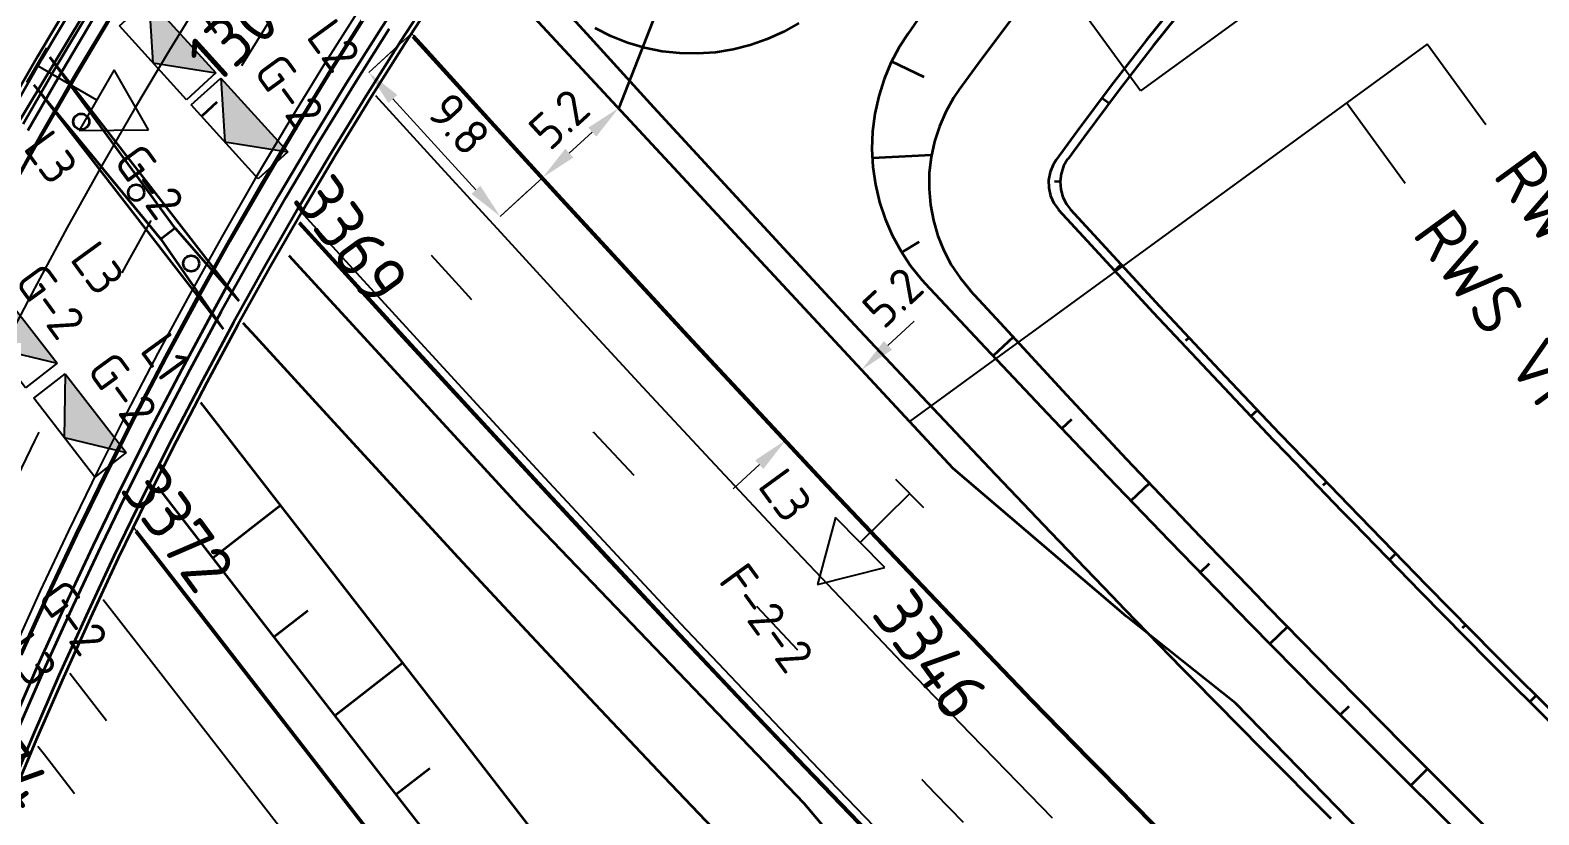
# Model space of a CAD drawing. Header units: metres. Extents: x 134219 to 139080, y 438661 to 444352.
# Drawn here: x 135269.3 to 135345, y 443355.6 to 443395 of the extents above; entities that cross this region are included whole.
import ezdxf
from ezdxf.enums import TextEntityAlignment as Align

# ---------------------------------------------------------------- set-up
doc = ezdxf.new("R2010")
doc.units = ezdxf.units.M
doc.linetypes.add('13strp', pattern=[4, 1, -3])
doc.linetypes.add('39strp', pattern=[12, 3, -9])
doc.layers.get('DEFPOINTS').update_dxf_attribs({"color": 193})
for name, color, linetype, lineweight in [('N-WE-KL-ET_LS_OV_ARMATUUR-S', 7, 'Continuous', 25), ('N-WE-KL-ET_LS_OV_ARMATUUR-T18', 1, 'Continuous', 25), ('N-WE-KL-ET_LS_OV_KABEL-G', 10, 'KL-LS-OV-N', 35), ('N-WE-KL-ET_LS_OV_KABEL-M', 7, 'Continuous', 18), ('N-WE-KL-ET_LS_OV_KABEL-T25', 7, 'Continuous', 25), ('Utd-geleiderail-nw', 8, 'glm a2ee v014$0$f2m40080', 35), ('Utd-ondergr-nw', 8, '13strp', 35)]:
    doc.layers.add(name, color=color, linetype=linetype, lineweight=lineweight)
doc.layers.add('N-WE-KL-ET_LS_OV_ARMATUUR-T25', color=2, linetype='Continuous')
doc.layers.add('Utd-weg-nw', color=8, linetype='Continuous')
doc.styles.add('alm a2ee v011$0$rtw_iso', font='NLCS-ISO.ttf')
doc.styles.add('ISO18', font='NLCS-ISO.ttf')
doc.styles.add('ISO25', font='NLCS-ISO.ttf')
doc.styles.add('NLCS-ISO', font='NLCS-ISO.ttf')
doc.styles.add('NLCS_18', font='NLCS-ISO.ttf', dxfattribs={"height": 1.8})
doc.styles.add('NLCS_25', font='NLCS-ISO.ttf', dxfattribs={"height": 2.5})
doc.linetypes.add('glm a2ee v014$0$f2m40080', pattern='A,2,-1,[160,RTW.shx,S=0.5,R=0,X=0,Y=0],-1', length=4)
doc.linetypes.add('KL-LS-OV-N', pattern='A,4,-1,[103,NLCS.SHX,S=0.75,R=0,X=0,Y=0],-1,4,-1.5,["0V",Standard,S=1,R=0,X=0,Y=-0.5],-3', length=14.5)
doc.dimstyles.new('NLCS_t18_pijl_Dimension_l3_h1', dxfattribs={"dimtxt": 1.8, "dimasz": 1.8, "dimexe": 2, "dimexo": 2, "dimgap": 0.7, "dimtad": 1, "dimdec": 1, "dimzin": 0, "dimdsep": 46, "dimtxsty": 'NLCS_18', "dimcen": 2.5, "dimdle": 2, "dimclrd": 256, "dimclre": 256, "dimclrt": 256, "dimadec": 1, "dimazin": 0, "dimtfac": 1, "dimtdec": 1, "dimtofl": 0, "dimtmove": 1, "dimatfit": 0, "dimfxl": 0, "dimtolj": 1, "dimtzin": 0, "dimlwd": 18, "dimlwe": 18, "dimarcsym": 0})

# ---------------------------------------------------------------- blocks, each defined once
blk = doc.blocks.new('SKL-ET_OV_ARMATUUR_SPECIAAL_1x70W-SO (1)')
blk.add_hatch(color=256).paths.add_polyline_path([(-2.5, -2), (2.5, -2), (0, 0)])
for p, q in [((-2.5, 0), (-2.5, -2)), ((2.5, 0), (-2.5, 0)), ((-2.5, -2), (0, 0)), ((0, 0), (2.5, -2)), ((2.5, -2), (2.5, 0)), ((-2.5, -2), (2.5, -2))]:
    blk.add_line(p, q)
at = {"layer": 'N-WE-KL-ET_LS_OV_ARMATUUR-T18', "style": 'NLCS-ISO', "flags": 1}
for tag, p in [('TYPE_ARMATUUR', (0, -8.681)), ('VERMOGEN_LAMP', (0, -12.465)), ('SPIEGELSTAND', (0, -16.25)), ('POSITIE_ARMATUUR', (0, -20.034)), ('KABELAANSLUITNG', (0, -23.819)), ('VOEDINGSPUNT', (0, -31.388))]:
    blk.add_attdef(tag, p, '', height=1.8, dxfattribs=at)
at = {"layer": 'N-WE-KL-ET_LS_OV_ARMATUUR-T18', "style": 'NLCS-ISO'}
for tag, p in [('FASE-AANSLUITING', (0, -27.603)), ('GROEPSNUMMER', (0, -35.172))]:
    blk.add_attdef(tag, p, '', height=1.8, dxfattribs=at)
at = {"layer": 'N-WE-KL-ET_LS_OV_ARMATUUR-T25', "style": 'NLCS-ISO'}
for tag, p, height in [('MASTNUMMER', (0, 6.36), 2.5), ('TYPE_SYMBOOL', (0, 2.575), 2.25)]:
    blk.add_attdef(tag, p, '', height=height, dxfattribs=at)
blk = doc.blocks.new('SKL-ET_OV_ARMATUUR_HD_NATRIUM_1x250W-SO (3)')
for p, q in [((6.493, 0), (3.493, 1.757)), ((3.493, -1.757), (6.493, 0))]:
    blk.add_line(p, q)
for points in [[(3.493, 1.757), (3.493, -1.757)], [(0, 1), (0, -1)], [(3.493, 0), (0, 0)]]:
    blk.add_lwpolyline(points)
at = {"layer": 'N-WE-KL-ET_LS_OV_ARMATUUR-T18', "style": 'ISO18', "flags": 1}
for tag, p in [('TYPE_ARMATUUR', (3.075, -6.821)), ('VERMOGEN_LAMP', (3.075, -10.606)), ('SPIEGELSTAND', (3.075, -14.39)), ('HOOGTE_LICHTMAST', (3.075, -18.175)), ('UITLEGGERHOEK', (3.075, -21.959)), ('TYPE_LICHTMAST', (3.075, -25.744)), ('BOTSVRIENDELIJK', (3.075, -29.528)), ('POSITIE_LICHTMAST', (3.075, -33.313)), ('KABELAANSLUITNG', (3.075, -37.097)), ('VOEDINGSPUNT', (3.075, -44.666))]:
    blk.add_attdef(tag, p, '', height=1.8, dxfattribs=at)
at = {"layer": 'N-WE-KL-ET_LS_OV_ARMATUUR-T18', "style": 'ISO18'}
for tag, p in [('FASE-AANSLUITING_1', (3.075, -40.882)), ('GROEPSNUMMER', (3.075, -48.451))]:
    blk.add_attdef(tag, p, '', height=1.8, dxfattribs=at)
at = {"layer": 'N-WE-KL-ET_LS_OV_ARMATUUR-T25', "style": 'ISO25'}
for tag, p in [('MASTNUMMER', (3.075, 7.391)), ('TYPE_SYMBOOL', (3.075, 3.606))]:
    blk.add_attdef(tag, p, '', height=2.5, dxfattribs=at)
blk = doc.blocks.new('*D434')
at = {"layer": 'DEFPOINTS', "color": 0, "transparency": 16777216}
for p in [(135311.021, 443377.928), (135311.021, 443377.928), (135307.211, 443374.399)]:
    blk.add_point(p, dxfattribs=at)
at = {"layer": 'N-WE-KL-ET_LS_OV_KABEL-M', "linetype": 'Continuous', "lineweight": 18, "transparency": 16777216}
for p, q in [((135312.341, 443379.151), (135313.662, 443380.374)), ((135305.891, 443373.176), (135304.57, 443371.953))]:
    blk.add_line(p, q, dxfattribs=at)
at = {"layer": 'N-WE-KL-ET_LS_OV_KABEL-M', "lineweight": 18, "transparency": 16777216}
for p, q in [((135311.021, 443377.928), (135309.661, 443379.395)), ((135307.211, 443374.399), (135305.852, 443375.867))]:
    blk.add_line(p, q, dxfattribs=at)
at = {"layer": 'N-WE-KL-ET_LS_OV_KABEL-M', "transparency": 16777216}
for points in [[(135312.137, 443379.371), (135312.545, 443378.931), (135311.021, 443377.928)], [(135305.687, 443373.396), (135306.095, 443372.956), (135307.211, 443374.399)]]:
    blk.add_solid(points, dxfattribs=at)
at = {"layer": 'N-WE-KL-ET_LS_OV_KABEL-M', "transparency": 16777216, "insert": (135312.585, 443381.558), "char_height": 1.8, "attachment_point": 5, "rotation": 42.80922, "style": 'NLCS_18'}
blk.add_mtext('\\A1;5.2', dxfattribs=at)
blk = doc.blocks.new('*D397')
at = {"layer": 'DEFPOINTS', "color": 0, "transparency": 16777216}
for p in [(135298.841, 443391.059, 8.152), (135295.029, 443387.576, 8.152), (135295.029, 443387.576)]:
    blk.add_point(p, dxfattribs=at)
at = {"layer": 'N-WE-KL-ET_LS_OV_KABEL-M', "lineweight": 18, "transparency": 16777216}
for p, q in [((135298.135, 443391.832), (135297.492, 443392.535)), ((135294.323, 443388.349), (135293.68, 443389.052))]:
    blk.add_line(p, q, dxfattribs=at)
at = {"layer": 'N-WE-KL-ET_LS_OV_KABEL-M', "linetype": 'Continuous', "lineweight": 18, "transparency": 16777216}
blk.add_line((135297.512, 443389.845), (135296.358, 443388.79), dxfattribs=at)
at = {"layer": 'N-WE-KL-ET_LS_OV_KABEL-M', "transparency": 16777216}
for points in [[(135297.31, 443390.066), (135297.715, 443389.623), (135298.841, 443391.059)], [(135296.156, 443389.012), (135296.561, 443388.569), (135295.029, 443387.576)]]:
    blk.add_solid(points, dxfattribs=at)
at = {"layer": 'N-WE-KL-ET_LS_OV_KABEL-M', "transparency": 16777216, "insert": (135295.856, 443390.498), "char_height": 1.8, "attachment_point": 5, "rotation": 42.42097, "style": 'NLCS_18'}
blk.add_mtext('\\A1;5.2', dxfattribs=at)
blk = doc.blocks.new('*D398')
at = {"layer": 'DEFPOINTS', "color": 0, "transparency": 16777216}
for p in [(135286.296, 443392.838), (135292.891, 443385.622), (135292.891, 443385.622)]:
    blk.add_point(p, dxfattribs=at)
at = {"layer": 'N-WE-KL-ET_LS_OV_KABEL-M', "lineweight": 18, "transparency": 16777216}
for p, q in [((135286.296, 443392.838), (135287.773, 443394.187)), ((135292.891, 443385.622), (135294.367, 443386.971))]:
    blk.add_line(p, q, dxfattribs=at)
at = {"layer": 'N-WE-KL-ET_LS_OV_KABEL-M', "linetype": 'Continuous', "lineweight": 18, "transparency": 16777216}
blk.add_line((135287.511, 443391.509), (135291.677, 443386.95), dxfattribs=at)
at = {"layer": 'N-WE-KL-ET_LS_OV_KABEL-M', "transparency": 16777216}
for points in [[(135287.732, 443391.712), (135287.289, 443391.307), (135286.296, 443392.838)], [(135291.898, 443387.153), (135291.455, 443386.748), (135292.891, 443385.622)]]:
    blk.add_solid(points, dxfattribs=at)
at = {"layer": 'N-WE-KL-ET_LS_OV_KABEL-M', "transparency": 16777216, "insert": (135290.827, 443390.252), "char_height": 1.8, "attachment_point": 5, "rotation": 312.42097, "style": 'NLCS_18'}
blk.add_mtext('\\A1;9.8', dxfattribs=at)

msp = doc.modelspace()

# ---------------------------------------------------------------- linework, layer by layer
at = {"layer": 'N-WE-KL-ET_LS_OV_KABEL-G', "flags": 128}
msp.add_lwpolyline([(135533.092, 443210.04), (135533.535, 443210.759), (135534.343, 443212.229), (135533.528, 443212.567), (135528.772, 443203.137), (135525.989, 443204.277), (135479.738, 443235.112), (135473.517, 443239.231), (135463.956, 443246.918), (135443.327, 443261.303), (135429.709, 443270.851), (135415.459, 443281.65), (135402.01, 443292.438), (135387.865, 443304.349), (135376.424, 443314.545), (135366.623, 443323.695), (135358.679, 443331.247), (135352.874, 443337.283), (135339.952, 443350.762), (135329.776, 443361.208), (135324.303, 443365.552), (135315.614, 443372.982), (135275.562, 443416.107), (135273.401, 443419.458), (135270.331, 443419.034), (135260.539, 443429.783), (135245.69, 443445.653), (135226.755, 443465.817), (135208.161, 443486.076), (135184.337, 443511.159), (135171.106, 443525.502), (135145.778, 443551.185), (135137.552, 443561.265), (135111.823, 443587.421), (135096.517, 443601.573), (135096.581, 443601.642), (135094.961, 443603.186), (135072.155, 443625.469), (135049.888, 443646.392), (135049.859, 443646.372)], dxfattribs=at)
for points, elevation in [([(135529.9, 443571.875), (135523.79, 443568.374), (135513.946, 443562.397), (135500.618, 443554.834), (135497.127, 443552.893), (135485.442, 443546.346), (135476.713, 443541.44), (135465.438, 443534.876), (135455.272, 443529.64), (135450.451, 443527.984), (135439.153, 443522.461), (135433.339, 443519.575), (135415.868, 443511.311), (135400.803, 443504.549), (135389.184, 443499.078), (135377.101, 443493.401), (135361.318, 443485.239), (135349.162, 443477.672), (135342.125, 443472.758), (135333.617, 443466.603), (135324.792, 443459.256), (135322.366, 443457.346), (135310.064, 443446.127), (135304.584, 443440.292), (135302.487, 443438.14), (135300.612, 443436.914), (135300.632, 443436.922), (135300.606, 443436.747), (135297.969, 443433.343), (135287.537, 443419.258), (135283.531, 443413.488), (135275.252, 443401.159), (135268.552, 443390.028), (135261.769, 443377.032), (135253.948, 443359.543), (135249.283, 443346.731), (135245.327, 443333.985), (135239.582, 443308.498), (135238.411, 443302.213), (135237.077, 443299.825), (135235.322, 443288.355), (135234.738, 443284.025), (135234.363, 443271.554), (135234.551, 443258.583), (135234.553, 443258.608), (135234.172, 443256.929), (135234.544, 443246.911), (135234.533, 443246.867)], 7.177), ([(135312.654, 443425.347), (135312.841, 443425.409), (135313.119, 443424.776), (135307.392, 443418.902), (135303.2, 443411.342), (135302.698, 443400.934), (135298.841, 443391.059)], 8.152)]:
    msp.add_lwpolyline(points, dxfattribs=dict(at, elevation=elevation))
at = {"layer": 'N-WE-KL-ET_LS_OV_KABEL-M'}
for points in [[(135288.44, 443394.797), (135286.296, 443392.838)], [(135288.556, 443394.67), (135288.44, 443394.797)], [(135295.029, 443387.576), (135292.891, 443385.622)], [(135274.632, 443369.879), (135274.5, 443370.05)]]:
    msp.add_lwpolyline(points, dxfattribs=at)
at = {"layer": 'N-WE-KL-ET_LS_OV_KABEL-T25'}
for p, q in [((135325.009, 443391.91), (135306.51, 443417.311)), ((135341.742, 443404.096), (135325.009, 443391.91)), ((135339.389, 443394.252), (135313.423, 443375.341)), ((135342.332, 443390.211), (135339.389, 443394.252)), ((135338.291, 443387.267), (135335.347, 443391.309))]:
    msp.add_line(p, q, dxfattribs=at)
at = {"layer": 'Utd-geleiderail-nw', "linetype": 'Continuous', "flags": 128}
for points in [[(135272.494, 443396.264), (135270.711, 443393.267), (135268.97, 443390.246)], [(135287.328, 443395.016), (135285.562, 443392.226), (135283.834, 443389.411), (135282.145, 443386.572), (135280.496, 443383.711), (135278.887, 443380.826), (135277.319, 443377.92), (135275.79, 443374.992), (135274.303, 443372.043), (135272.856, 443369.074), (135271.451, 443366.085), (135270.088, 443363.077), (135268.767, 443360.05)], [(135282.294, 443383.666), (135293.966, 443370.954), (135308.119, 443356.198), (135316.38, 443346.429), (135326.847, 443333.24)]]:
    msp.add_lwpolyline(points, dxfattribs=at)
at = {"layer": 'Utd-ondergr-nw', "linetype": 'Continuous'}
for p, q in [((135270.312, 443393.612), (135279.788, 443381.393)), ((135276.583, 443385.037), (135270.312, 443393.612)), ((135269.501, 443392.21), (135279, 443379.962)), ((135269.501, 443392.21), (135275.871, 443384.485)), ((135276.583, 443385.037), (135275.871, 443384.485)), ((135276.583, 443385.037), (135279.788, 443381.393)), ((135275.871, 443384.485), (135279, 443379.962))]:
    msp.add_line(p, q, dxfattribs=at)
at = {"layer": 'Utd-ondergr-nw', "color": 7, "linetype": 'Continuous'}
msp.add_line((135277.961, 443390.684), (135278.701, 443391.357), dxfattribs=at)
at = {"layer": 'Utd-ondergr-nw', "linetype": 'Continuous', "flags": 128}
for points in [[(135288.189, 443420.726), (135283.283, 443414.041), (135281.253, 443411.193), (135279.262, 443408.317), (135277.311, 443405.413), (135275.401, 443402.482), (135273.532, 443399.525), (135271.704, 443396.543), (135269.918, 443393.535), (135268.173, 443390.503)], [(135290.404, 443420.431), (135289.033, 443418.661), (135286.938, 443415.892), (135284.881, 443413.094), (135282.864, 443410.267), (135280.885, 443407.413), (135278.947, 443404.532), (135277.049, 443401.624), (135275.192, 443398.691), (135273.375, 443395.731), (135271.6, 443392.747), (135269.866, 443389.738), (135268.175, 443386.705)], [(135290.453, 443420.38), (135289.088, 443418.618), (135286.994, 443415.85), (135284.938, 443413.053), (135282.921, 443410.227), (135280.943, 443407.374), (135279.006, 443404.494), (135277.108, 443401.587), (135275.251, 443398.653), (135273.435, 443395.695), (135271.66, 443392.711), (135269.927, 443389.703), (135268.236, 443386.672)], [(135289.189, 443419.943), (135288.402, 443418.932), (135286.303, 443416.154), (135284.243, 443413.347), (135283.318, 443412.049), (135282.222, 443410.512), (135280.241, 443407.649), (135278.299, 443404.759), (135276.398, 443401.842), (135274.538, 443398.899), (135272.718, 443395.93), (135270.941, 443392.937), (135269.204, 443389.919)], [(135346.505, 443417.786), (135344.431, 443415.8), (135342.384, 443413.786), (135340.364, 443411.746), (135338.38, 443409.671), (135336.425, 443407.569), (135334.5, 443405.441), (135332.603, 443403.287), (135330.736, 443401.108), (135328.899, 443398.905), (135327.281, 443396.925), (135327.084, 443396.683), (135325.292, 443394.443), (135323.532, 443392.179), (135321.814, 443389.881), (135320.776, 443388.46), (135320.62, 443388.208), (135320.473, 443387.837), (135320.402, 443387.444), (135320.41, 443387.045), (135320.498, 443386.655), (135320.661, 443386.291), (135320.894, 443385.966), (135320.919, 443385.938)], [(135346.812, 443417.456), (135344.742, 443415.475), (135342.699, 443413.466), (135340.684, 443411.43), (135338.704, 443409.359), (135336.754, 443407.261), (135334.833, 443405.138), (135332.94, 443402.989), (135331.077, 443400.815), (135329.244, 443398.617), (135327.63, 443396.641), (135327.434, 443396.399), (135325.645, 443394.164), (135323.889, 443391.905), (135322.175, 443389.612), (135321.358, 443388.496), (135321.351, 443388.486), (135321.151, 443388.14), (135321.025, 443387.761), (135320.976, 443387.365), (135321.007, 443386.966), (135321.116, 443386.582), (135321.3, 443386.228), (135321.499, 443385.97)], [(135284.479, 443416.132), (135281.056, 443411.331), (135279.063, 443408.452), (135277.111, 443405.545), (135275.199, 443402.612), (135273.328, 443399.652), (135271.498, 443396.667), (135269.71, 443393.656), (135267.964, 443390.621)], [(135297.976, 443412.541), (135297.616, 443412.072), (135295.611, 443409.423), (135293.644, 443406.746), (135291.713, 443404.042), (135289.821, 443401.312), (135287.967, 443398.555), (135286.151, 443395.773), (135284.374, 443392.966), (135282.636, 443390.135), (135280.937, 443387.28), (135279.279, 443384.401), (135277.66, 443381.5), (135276.082, 443378.576), (135274.545, 443375.631), (135273.049, 443372.665), (135271.594, 443369.678), (135270.18, 443366.672), (135268.809, 443363.646)], [(135298.025, 443412.49), (135297.671, 443412.03), (135295.667, 443409.381), (135293.7, 443406.705), (135291.771, 443404.002), (135289.879, 443401.272), (135288.025, 443398.517), (135286.21, 443395.735), (135284.433, 443392.929), (135282.696, 443390.099), (135280.998, 443387.244), (135279.339, 443384.367), (135277.721, 443381.466), (135276.144, 443378.544), (135274.607, 443375.599), (135273.111, 443372.634), (135271.657, 443369.648), (135270.244, 443366.643), (135268.873, 443363.618)], [(135296.648, 443409.088), (135294.388, 443406.009), (135293.513, 443404.782), (135292.468, 443403.315), (135290.585, 443400.596), (135288.741, 443397.85), (135286.935, 443395.078), (135285.167, 443392.283), (135283.439, 443389.462), (135281.749, 443386.618), (135280.1, 443383.751), (135279.189, 443382.116), (135278.49, 443380.861), (135276.921, 443377.949), (135275.393, 443375.016), (135273.905, 443372.062), (135272.458, 443369.087), (135271.053, 443366.092), (135269.69, 443363.079), (135268.368, 443360.046)], [(135294.3, 443403.862), (135293.429, 443402.64), (135291.556, 443399.934), (135289.721, 443397.201), (135287.923, 443394.444), (135286.165, 443391.662), (135284.445, 443388.855), (135282.764, 443386.025), (135281.122, 443383.172), (135279.521, 443380.297), (135277.959, 443377.399), (135276.438, 443374.48), (135274.958, 443371.54), (135273.518, 443368.58), (135272.12, 443365.6), (135270.764, 443362.602), (135269.449, 443359.584), (135268.176, 443356.549)], [(135294.496, 443403.722), (135293.626, 443402.502), (135291.754, 443399.798), (135289.921, 443397.069), (135288.125, 443394.314), (135286.368, 443391.535), (135284.65, 443388.731), (135282.971, 443385.904), (135281.331, 443383.054), (135279.731, 443380.181), (135278.171, 443377.287), (135276.652, 443374.371), (135275.173, 443371.434), (135273.735, 443368.477), (135272.338, 443365.5), (135270.983, 443362.504), (135269.669, 443359.49), (135268.398, 443356.458)], [(135334.568, 443355.418), (135331.104, 443358.892), (135327.66, 443362.385), (135327.097, 443362.96), (135324.236, 443365.898), (135323.581, 443366.574), (135320.504, 443369.773), (135317.436, 443372.991), (135314.054, 443376.572), (135310.682, 443380.173), (135307.317, 443383.794), (135303.958, 443387.431), (135300.603, 443391.084), (135297.25, 443394.75), (135295.16, 443397.042), (135293.897, 443398.428), (135292.25, 443400.24)], [(135313.994, 443395.713), (135313.348, 443394.795), (135312.911, 443394.113), (135312.494, 443393.322), (135312.149, 443392.497), (135311.879, 443391.645), (135311.687, 443390.771), (135311.573, 443389.885), (135311.539, 443388.991), (135311.585, 443388.098), (135311.711, 443387.213), (135311.915, 443386.342), (135312.196, 443385.494), (135312.552, 443384.673), (135312.98, 443383.888), (135313.476, 443383.144), (135314.036, 443382.448), (135314.232, 443382.232)], [(135318.772, 443395.832), (135317.005, 443393.468), (135315.917, 443391.981), (135315.634, 443391.562), (135315.241, 443390.866), (135314.92, 443390.134), (135314.673, 443389.373), (135314.503, 443388.592), (135314.412, 443387.797), (135314.401, 443386.997), (135314.47, 443386.201), (135314.618, 443385.415), (135314.844, 443384.648), (135315.145, 443383.907), (135315.519, 443383.2), (135315.961, 443382.534), (135316.468, 443381.915), (135316.488, 443381.893)], [(135307.874, 443395.311), (135307.096, 443394.869), (135306.282, 443394.499), (135305.439, 443394.203), (135304.572, 443393.983), (135303.689, 443393.842), (135302.797, 443393.78), (135301.903, 443393.798), (135301.014, 443393.896), (135300.138, 443394.073), (135299.281, 443394.327), (135298.45, 443394.657), (135297.651, 443395.06)], [(135326.453, 443354.28), (135322.982, 443357.8), (135322.415, 443358.379), (135319.532, 443361.34), (135318.873, 443362.021), (135315.773, 443365.243), (135312.685, 443368.483), (135309.283, 443372.085), (135305.892, 443375.705), (135302.512, 443379.342), (135299.139, 443382.994), (135295.773, 443386.659), (135292.412, 443390.334), (135289.053, 443394.019), (135288.517, 443394.609)], [(135326.503, 443354.329), (135323.032, 443357.849), (135322.465, 443358.428), (135319.582, 443361.388), (135318.923, 443362.07), (135315.823, 443365.291), (135312.736, 443368.531), (135309.334, 443372.133), (135305.943, 443375.753), (135302.563, 443379.39), (135299.191, 443383.042), (135295.825, 443386.706), (135292.464, 443390.381), (135289.105, 443394.066), (135288.556, 443394.67)], [(135314.165, 443392.599), (135312.527, 443393.386)], [(135323.076, 443391.568), (135323.435, 443391.297)], [(135314.525, 443388.691), (135311.563, 443388.536)], [(135320.69, 443387.39), (135320.977, 443387.372)], [(135352.807, 443353.138), (135349.34, 443356.519), (135345.895, 443359.921), (135342.47, 443363.344), (135339.066, 443366.787), (135335.684, 443370.251), (135335.131, 443370.821), (135332.323, 443373.736), (135331.681, 443374.406), (135328.663, 443377.585), (135325.659, 443380.793), (135322.351, 443384.373), (135320.919, 443385.938)], [(135353.119, 443353.462), (135349.654, 443356.841), (135346.211, 443360.241), (135342.788, 443363.662), (135339.386, 443367.104), (135336.005, 443370.566), (135335.453, 443371.136), (135332.646, 443374.049), (135332.004, 443374.719), (135328.988, 443377.896), (135325.985, 443381.103), (135322.679, 443384.682), (135321.499, 443385.97)], [(135311.31, 443354.708), (135308.174, 443357.967), (135305.054, 443361.242), (135301.619, 443364.878), (135298.199, 443368.53), (135294.794, 443372.193), (135291.401, 443375.868), (135288.017, 443379.551), (135284.642, 443383.242), (135282.806, 443385.257)], [(135311.361, 443354.756), (135308.225, 443358.016), (135305.104, 443361.29), (135301.67, 443364.926), (135298.251, 443368.577), (135294.845, 443372.241), (135291.452, 443375.915), (135288.069, 443379.599), (135284.694, 443383.289), (135282.843, 443385.32)], [(135313.901, 443384.351), (135313.029, 443383.814)], [(135323.708, 443382.905), (135324.038, 443383.21)], [(135340.86, 443354.813), (135337.392, 443358.251), (135333.944, 443361.708), (135330.516, 443365.185), (135329.956, 443365.758), (135327.108, 443368.682), (135326.457, 443369.355), (135323.393, 443372.539), (135320.338, 443375.744), (135316.968, 443379.312), (135314.232, 443382.232)], [(135345.153, 443352.222), (135341.683, 443355.648), (135338.234, 443359.095), (135334.806, 443362.562), (135331.399, 443366.051), (135330.842, 443366.625), (135328.014, 443369.56), (135327.367, 443370.235), (135324.329, 443373.435), (135321.307, 443376.663), (135317.98, 443380.263), (135316.488, 443381.893)], [(135304.252, 443354.212), (135301.115, 443357.504), (135297.663, 443361.159), (135294.229, 443364.826), (135290.81, 443368.503), (135287.406, 443372.19), (135284.014, 443375.883), (135280.632, 443379.581), (135279.999, 443380.275)], [(135318.629, 443379.561), (135317.615, 443378.627)], [(135327.277, 443379.394), (135327.442, 443379.548)], [(135277.863, 443376.287), (135283.462, 443369.067), (135289.591, 443361.165), (135295.719, 443353.263), (135301.847, 443345.361), (135307.976, 443337.459), (135314.104, 443329.557), (135320.233, 443321.654), (135326.361, 443313.752), (135332.489, 443305.85), (135338.618, 443297.948), (135344.746, 443290.046), (135350.875, 443282.144), (135357.003, 443274.242), (135363.131, 443266.34), (135369.26, 443258.438), (135375.388, 443250.536)], [(135330.547, 443375.601), (135330.873, 443375.911)], [(135321.543, 443375.441), (135321.058, 443374.989)], [(135325.453, 443372.251), (135324.521, 443371.367)], [(135334.169, 443372.144), (135334.331, 443372.3)], [(135275.703, 443372.056), (135280.064, 443366.432), (135286.193, 443358.53), (135292.321, 443350.628), (135298.45, 443342.726), (135304.578, 443334.823), (135310.706, 443326.921), (135316.835, 443319.019), (135322.963, 443311.117), (135329.092, 443303.215), (135335.22, 443295.313), (135341.348, 443287.411), (135347.477, 443279.509), (135353.605, 443271.607), (135359.734, 443263.705), (135365.862, 443255.803), (135371.99, 443247.901)], [(135281.872, 443371.118), (135278.474, 443368.482)], [(135274.632, 443369.879), (135278.342, 443365.096), (135284.47, 443357.194), (135290.599, 443349.292), (135296.727, 443341.39), (135302.855, 443333.487), (135308.984, 443325.585), (135315.112, 443317.683), (135321.241, 443309.781), (135327.369, 443301.879), (135333.497, 443293.977), (135339.626, 443286.075), (135345.754, 443278.173), (135351.883, 443270.271), (135358.011, 443262.369), (135364.139, 443254.467)], [(135274.598, 443369.809), (135278.286, 443365.053), (135284.415, 443357.151), (135290.543, 443349.249), (135296.672, 443341.347), (135302.8, 443333.445), (135308.928, 443325.542), (135315.057, 443317.64), (135321.185, 443309.738), (135327.314, 443301.836), (135333.442, 443293.934), (135339.57, 443286.032), (135345.699, 443278.13), (135351.827, 443270.228), (135357.956, 443262.326), (135364.084, 443254.424)], [(135337.493, 443368.399), (135337.815, 443368.713)], [(135328.454, 443368.2), (135328.001, 443367.765)], [(135283.237, 443365.849), (135281.538, 443364.531)], [(135332.384, 443365.043), (135331.503, 443364.185)], [(135341.16, 443364.989), (135341.32, 443365.147)], [(135288, 443363.216), (135284.602, 443360.58)], [(135344.529, 443361.285), (135344.847, 443361.604)], [(135335.454, 443361.048), (135335.025, 443360.625)], [(135289.366, 443357.947), (135287.667, 443356.629)], [(135339.406, 443357.923), (135338.568, 443357.086)]]:
    msp.add_lwpolyline(points, dxfattribs=at)
at = {"layer": 'Utd-ondergr-nw', "linetype": 'Continuous'}
for centre in [(135271.877, 443390.37), (135274.635, 443386.814), (135277.393, 443383.258)]:
    msp.add_circle(centre, 0.4, dxfattribs=at)
at = {"layer": 'Utd-weg-nw', "linetype": 'Continuous', "flags": 128}
for points in [[(135292.798, 443417.939), (135291.746, 443416.578), (135289.679, 443413.847), (135287.651, 443411.087), (135285.661, 443408.3), (135283.71, 443405.485), (135281.798, 443402.643), (135279.926, 443399.775), (135278.094, 443396.881), (135276.302, 443393.962), (135274.551, 443391.019), (135272.841, 443388.051), (135271.173, 443385.06), (135269.546, 443382.046), (135267.961, 443379.01)], [(135297.696, 443412.833), (135297.298, 443412.316), (135295.291, 443409.662), (135293.32, 443406.981), (135291.386, 443404.272), (135289.491, 443401.537), (135287.633, 443398.776), (135285.814, 443395.99), (135284.034, 443393.178), (135282.293, 443390.342), (135280.592, 443387.482), (135278.931, 443384.599), (135277.309, 443381.692), (135275.729, 443378.764), (135274.189, 443375.814), (135272.69, 443372.843), (135271.233, 443369.851), (135269.817, 443366.84), (135268.443, 443363.809)], [(135320.59, 443355.455), (135320.021, 443356.037), (135317.127, 443359.008), (135316.465, 443359.692), (135313.353, 443362.926), (135310.255, 443366.177), (135306.842, 443369.79), (135303.442, 443373.42), (135300.054, 443377.066), (135296.675, 443380.725), (135293.304, 443384.395), (135289.938, 443388.076), (135286.66, 443391.672)], [(135311.648, 443355.035), (135308.514, 443358.292), (135305.394, 443361.565), (135301.961, 443365.2), (135298.543, 443368.85), (135295.139, 443372.513), (135291.746, 443376.186), (135288.364, 443379.869), (135284.989, 443383.559), (135283.053, 443385.683)], [(135272.987, 443366.42), (135275.639, 443363), (135281.768, 443355.098), (135287.896, 443347.196), (135294.024, 443339.294), (135300.153, 443331.392), (135306.281, 443323.489), (135312.41, 443315.587), (135318.538, 443307.685), (135324.666, 443299.783), (135330.795, 443291.881), (135336.923, 443283.979), (135343.052, 443276.077), (135349.18, 443268.175), (135355.308, 443260.273), (135361.437, 443252.371)]]:
    msp.add_lwpolyline(points, dxfattribs=at)
at = {"layer": 'Utd-weg-nw', "linetype": '39strp', "flags": 128}
for points in [[(135295.247, 443415.387), (135294.522, 443414.447), (135292.485, 443411.755), (135290.485, 443409.034), (135288.524, 443406.286), (135286.6, 443403.511), (135284.716, 443400.71), (135282.87, 443397.882), (135281.064, 443395.03), (135279.298, 443392.152), (135277.572, 443389.25), (135275.886, 443386.325), (135274.241, 443383.376), (135272.637, 443380.405), (135271.075, 443377.412), (135269.554, 443374.397), (135268.076, 443371.362), (135266.639, 443368.306), (135265.246, 443365.231), (135263.895, 443362.137), (135262.587, 443359.024), (135261.323, 443355.893), (135260.102, 443352.745), (135258.925, 443349.581), (135257.792, 443346.4), (135256.714, 443343.236), (135256.703, 443343.204), (135255.659, 443339.993), (135254.66, 443336.768), (135253.705, 443333.53), (135252.795, 443330.278), (135251.931, 443327.014), (135251.112, 443323.739), (135250.339, 443320.452), (135249.612, 443317.155), (135248.93, 443313.848), (135248.294, 443310.532), (135247.705, 443307.208), (135247.161, 443303.875), (135246.854, 443301.845), (135246.664, 443300.536), (135246.214, 443297.19), (135245.913, 443294.732)], [(135483.752, 443219.701), (135480.706, 443221.78), (135476.572, 443224.596), (135472.955, 443227.058), (135468.305, 443230.223), (135460.051, 443235.855), (135451.82, 443241.51), (135443.626, 443247.204), (135439.545, 443250.072), (135435.479, 443252.956), (135431.68, 443255.676), (135431.271, 443255.97), (135427.896, 443258.414), (135427.392, 443258.78), (135423.374, 443261.725), (135419.373, 443264.693), (135415.39, 443267.683), (135411.423, 443270.697), (135407.473, 443273.733), (135403.541, 443276.791), (135399.627, 443279.872), (135395.73, 443282.975), (135391.851, 443286.1), (135387.99, 443289.248), (135384.147, 443292.417), (135380.322, 443295.608), (135376.515, 443298.822), (135372.727, 443302.056), (135368.957, 443305.313), (135365.207, 443308.591), (135365.075, 443308.706), (135361.474, 443311.89), (135357.761, 443315.211), (135354.067, 443318.552), (135350.392, 443321.915), (135346.736, 443325.299), (135343.1, 443328.704), (135339.483, 443332.129), (135335.886, 443335.575), (135332.308, 443339.041), (135328.75, 443342.528), (135325.213, 443346.035), (135321.695, 443349.562), (135318.198, 443353.11), (135317.626, 443353.694), (135314.721, 443356.677), (135314.056, 443357.363), (135310.933, 443360.609), (135307.825, 443363.871), (135304.402, 443367.495), (135300.993, 443371.135), (135297.596, 443374.789), (135294.211, 443378.456), (135290.834, 443382.132), (135287.464, 443385.817), (135284.838, 443388.697)], [(135271.301, 443362.719), (135272.795, 443360.794), (135278.923, 443352.892), (135285.051, 443344.989), (135291.18, 443337.087), (135297.308, 443329.185), (135303.436, 443321.283), (135309.565, 443313.381), (135315.693, 443305.479), (135321.822, 443297.577), (135327.95, 443289.675), (135334.078, 443281.773), (135340.207, 443273.871), (135346.335, 443265.969), (135352.464, 443258.067), (135358.592, 443250.165), (135364.72, 443242.262), (135370.849, 443234.36), (135376.977, 443226.458), (135383.106, 443218.556), (135389.234, 443210.654), (135395.362, 443202.752), (135401.491, 443194.85), (135407.619, 443186.948), (135413.748, 443179.046), (135419.876, 443171.144), (135426.004, 443163.242), (135432.133, 443155.34), (135438.261, 443147.438), (135439.693, 443145.591)], [(135269.709, 443359.06), (135270.029, 443358.649), (135276.157, 443350.747), (135282.286, 443342.845), (135288.414, 443334.942), (135294.542, 443327.04), (135300.671, 443319.138), (135306.799, 443311.236), (135312.928, 443303.334), (135319.056, 443295.432), (135325.184, 443287.53), (135331.313, 443279.628), (135337.441, 443271.726), (135343.57, 443263.824), (135349.698, 443255.922), (135355.826, 443248.02), (135361.955, 443240.118), (135368.083, 443232.215), (135374.211, 443224.313), (135380.34, 443216.411), (135386.468, 443208.509), (135392.597, 443200.607), (135398.725, 443192.705), (135404.853, 443184.803), (135410.982, 443176.901), (135417.11, 443168.999), (135423.239, 443161.097), (135429.367, 443153.195), (135435.495, 443145.293), (135437.756, 443142.378)]]:
    msp.add_lwpolyline(points, dxfattribs=at)

# ---------------------------------------------------------------- block references
at = {"layer": 'N-WE-KL-ET_LS_OV_ARMATUUR-S'}
ref = msp.add_blockref('SKL-ET_OV_ARMATUUR_SPECIAAL_1x70W-SO (1)', (135275.476, 443393.319), dxfattribs=dict(at, xscale=-1, rotation=132.2735635276729))
ref.add_attrib('MASTNUMMER', '3368', (135267.034, 443404.393), dxfattribs={"layer": 'N-WE-KL-ET_LS_OV_ARMATUUR-T25', "height": 2.5, "rotation": 306.066, "style": 'ISO25'})
ref.add_attrib('FASE-AANSLUITING_1', 'L1', (135279.413, 443399.066), dxfattribs={"layer": 'N-WE-KL-ET_LS_OV_ARMATUUR-T18', "height": 1.8, "rotation": 306.066, "style": 'ISO18'})
ref.add_attrib('GROEPSNUMMER', 'G-2', (135276.427, 443397.722), dxfattribs={"layer": 'N-WE-KL-ET_LS_OV_ARMATUUR-T18', "height": 1.8, "rotation": 306.066, "style": 'ISO18'})
ref = msp.add_blockref('SKL-ET_OV_ARMATUUR_HD_NATRIUM_1x250W-SO (3)', (135269.631, 443393.195), dxfattribs=dict(at, rotation=330.0491774549362))
ref.add_attrib('MASTNUMMER', '3370', (135263.95, 443401.059), dxfattribs={"layer": 'N-WE-KL-ET_LS_OV_ARMATUUR-T25', "height": 2.5, "rotation": 306.066, "style": 'ISO25'})
ref.add_attrib('FASE-AANSLUITING_1', 'L3', (135268.916, 443389.044), dxfattribs={"layer": 'N-WE-KL-ET_LS_OV_ARMATUUR-T18', "height": 1.8, "rotation": 306.066, "style": 'ISO18'})
ref.add_attrib('GROEPSNUMMER', 'G-2', (135273.456, 443388.362), dxfattribs={"layer": 'N-WE-KL-ET_LS_OV_ARMATUUR-T18', "height": 1.8, "rotation": 306.066, "style": 'ISO18'})
ref = msp.add_blockref('SKL-ET_OV_ARMATUUR_SPECIAAL_1x70W-SO (1)', (135279.078, 443389.358), dxfattribs=dict(at, xscale=-1, rotation=132.2735635276729))
ref.add_attrib('MASTNUMMER', '3369', (135282.404, 443386.46), dxfattribs={"layer": 'N-WE-KL-ET_LS_OV_ARMATUUR-T25', "height": 2.5, "rotation": 306.066, "style": 'ISO25'})
ref.add_attrib('FASE-AANSLUITING_1', 'L2', (135283.107, 443394.632), dxfattribs={"layer": 'N-WE-KL-ET_LS_OV_ARMATUUR-T18', "height": 1.8, "rotation": 306.066, "style": 'ISO18'})
ref.add_attrib('GROEPSNUMMER', 'G-2', (135280.473, 443392.878), dxfattribs={"layer": 'N-WE-KL-ET_LS_OV_ARMATUUR-T18', "height": 1.8, "rotation": 306.066, "style": 'ISO18'})
ref = msp.add_blockref('SKL-ET_OV_ARMATUUR_SPECIAAL_1x70W-SO (1)', (135267.554, 443379.006), dxfattribs=dict(at, xscale=-1, rotation=127.7951051023051))
ref.add_attrib('MASTNUMMER', '3371', (135259.497, 443390.521), dxfattribs={"layer": 'N-WE-KL-ET_LS_OV_ARMATUUR-T25', "height": 2.5, "rotation": 306.066, "style": 'ISO25'})
ref.add_attrib('FASE-AANSLUITING_1', 'L3', (135271.259, 443383.487), dxfattribs={"layer": 'N-WE-KL-ET_LS_OV_ARMATUUR-T18', "height": 1.8, "rotation": 306.066, "style": 'ISO18'})
ref.add_attrib('GROEPSNUMMER', 'G-2', (135268.494, 443382.356), dxfattribs={"layer": 'N-WE-KL-ET_LS_OV_ARMATUUR-T18', "height": 1.8, "rotation": 306.066, "style": 'ISO18'})
ref = msp.add_blockref('SKL-ET_OV_ARMATUUR_SPECIAAL_1x70W-SO (1)', (135271.027, 443374.528), dxfattribs=dict(at, xscale=-1, rotation=127.7951051023051))
ref.add_attrib('MASTNUMMER', '3372', (135273.759, 443371.918), dxfattribs={"layer": 'N-WE-KL-ET_LS_OV_ARMATUUR-T25', "height": 2.5, "rotation": 306.066, "style": 'ISO25'})
ref.add_attrib('FASE-AANSLUITING_1', 'L1', (135274.765, 443378.903), dxfattribs={"layer": 'N-WE-KL-ET_LS_OV_ARMATUUR-T18', "height": 1.8, "rotation": 306.066, "style": 'ISO18'})
ref.add_attrib('GROEPSNUMMER', 'G-2', (135272.113, 443377.918), dxfattribs={"layer": 'N-WE-KL-ET_LS_OV_ARMATUUR-T18', "height": 1.8, "rotation": 306.066, "style": 'ISO18'})
ref = msp.add_blockref('SKL-ET_OV_ARMATUUR_HD_NATRIUM_1x250W-SO (3)', (135313.437, 443371.724, 1.204), dxfattribs=dict(at, rotation=224.593685266259))
ref.add_attrib('MASTNUMMER', '3346', (135311.453, 443365.686, 1.204), dxfattribs={"layer": 'N-WE-KL-ET_LS_OV_ARMATUUR-T25', "height": 2.5, "rotation": 306.066, "style": 'ISO25'})
ref.add_attrib('FASE-AANSLUITING_1', 'L3', (135305.755, 443372.103, 1.204), dxfattribs={"layer": 'N-WE-KL-ET_LS_OV_ARMATUUR-T18', "height": 1.8, "rotation": 306.066, "style": 'ISO18'})
ref.add_attrib('GROEPSNUMMER', 'F-2-2', (135303.784, 443367.349, 1.204), dxfattribs={"layer": 'N-WE-KL-ET_LS_OV_ARMATUUR-T18', "height": 1.8, "rotation": 306.066, "style": 'ISO18'})
ref = msp.add_blockref('SKL-ET_OV_ARMATUUR_SPECIAAL_1x70W-SO (1)', (135264.046, 443359.232), dxfattribs=dict(at, rotation=307.795105102368))
ref.add_attrib('MASTNUMMER', '3374', (135264.542, 443361.061), dxfattribs={"layer": 'N-WE-KL-ET_LS_OV_ARMATUUR-T25', "height": 2.5, "rotation": 306.066, "style": 'ISO25'})
ref.add_attrib('FASE-AANSLUITING_1', 'L3', (135267.886, 443363.858), dxfattribs={"layer": 'N-WE-KL-ET_LS_OV_ARMATUUR-T18', "height": 1.8, "rotation": 306.066, "style": 'ISO18'})
ref.add_attrib('GROEPSNUMMER', 'G-2', (135269.63, 443366.501), dxfattribs={"layer": 'N-WE-KL-ET_LS_OV_ARMATUUR-T18', "height": 1.8, "rotation": 306.066, "style": 'ISO18'})
ref = msp.add_blockref('SKL-ET_OV_ARMATUUR_HD_NATRIUM_1x250W-SO (3)', (135254.664, 443363.014), dxfattribs=dict(at, rotation=337.4874635020384))
ref.add_attrib('MASTNUMMER', '3375', (135265.113, 443346.024), dxfattribs={"layer": 'N-WE-KL-ET_LS_OV_ARMATUUR-T25', "height": 2.5, "rotation": 306.066, "style": 'ISO25'})
ref.add_attrib('FASE-AANSLUITING_1', 'L2', (135254.682, 443359.611), dxfattribs={"layer": 'N-WE-KL-ET_LS_OV_ARMATUUR-T18', "height": 1.8, "rotation": 306.066, "style": 'ISO18'})
ref.add_attrib('GROEPSNUMMER', 'G-2', (135250.398, 443363.545), dxfattribs={"layer": 'N-WE-KL-ET_LS_OV_ARMATUUR-T18', "height": 1.8, "rotation": 306.066, "style": 'ISO18'})

# ---------------------------------------------------------------- texts
at = {"layer": 'N-WE-KL-ET_LS_OV_KABEL-T25', "style": 'NLCS_25'}
for s, p in [('RWS VP F-2-2 VO-YMvKas 4x6mm² (OV)', (135343.634, 443388.424)), ('RWS VP G-10 VG-YMvKas 4x10mm² (OV)', (135339.592, 443385.481))]:
    msp.add_text(s, height=2.5, rotation=306.066, dxfattribs=at).set_placement(p, align=Align.MIDDLE_LEFT)
at = {"layer": 'Utd-ondergr-nw', "color": 7, "style": 'alm a2ee v011$0$rtw_iso'}
msp.add_text('1300.000', height=2.5, rotation=42.26001, dxfattribs=at).set_placement((135278.651, 443392.156))

# ---------------------------------------------------------------- dimensions: what is measured, and where the dimension line sits
at = {"layer": 'N-WE-KL-ET_LS_OV_KABEL-M'}
for base, p1, p2, angle, picture, middle in [((135292.891, 443385.622), (135286.296, 443392.838), (135292.891, 443385.622), 312.42097, '*D398', (135289.645, 443389.173)), ((135311.021, 443377.928), (135307.211, 443374.399), (135311.021, 443377.928), 42.80922, '*D434', (135313.672, 443380.384))]:
    dim = msp.add_linear_dim(base=base, p1=p1, p2=p2, angle=angle, dimstyle='NLCS_t18_pijl_Dimension_l3_h1', dxfattribs=at)
    dim.commit()
    dim.dimension.update_dxf_attribs({"geometry": picture, "text_midpoint": middle, "dimtype": 161})
dim = msp.add_aligned_dim(p1=(135298.841, 443391.059, 8.152), p2=(135295.029, 443387.576, 8.152), distance=0, dimstyle='NLCS_t18_pijl_Dimension_l3_h1', dxfattribs=at)
dim.commit()
dim.dimension.update_dxf_attribs({"geometry": '*D397', "text_midpoint": (135295.856, 443390.498)})

doc.saveas('drawing.dxf')
